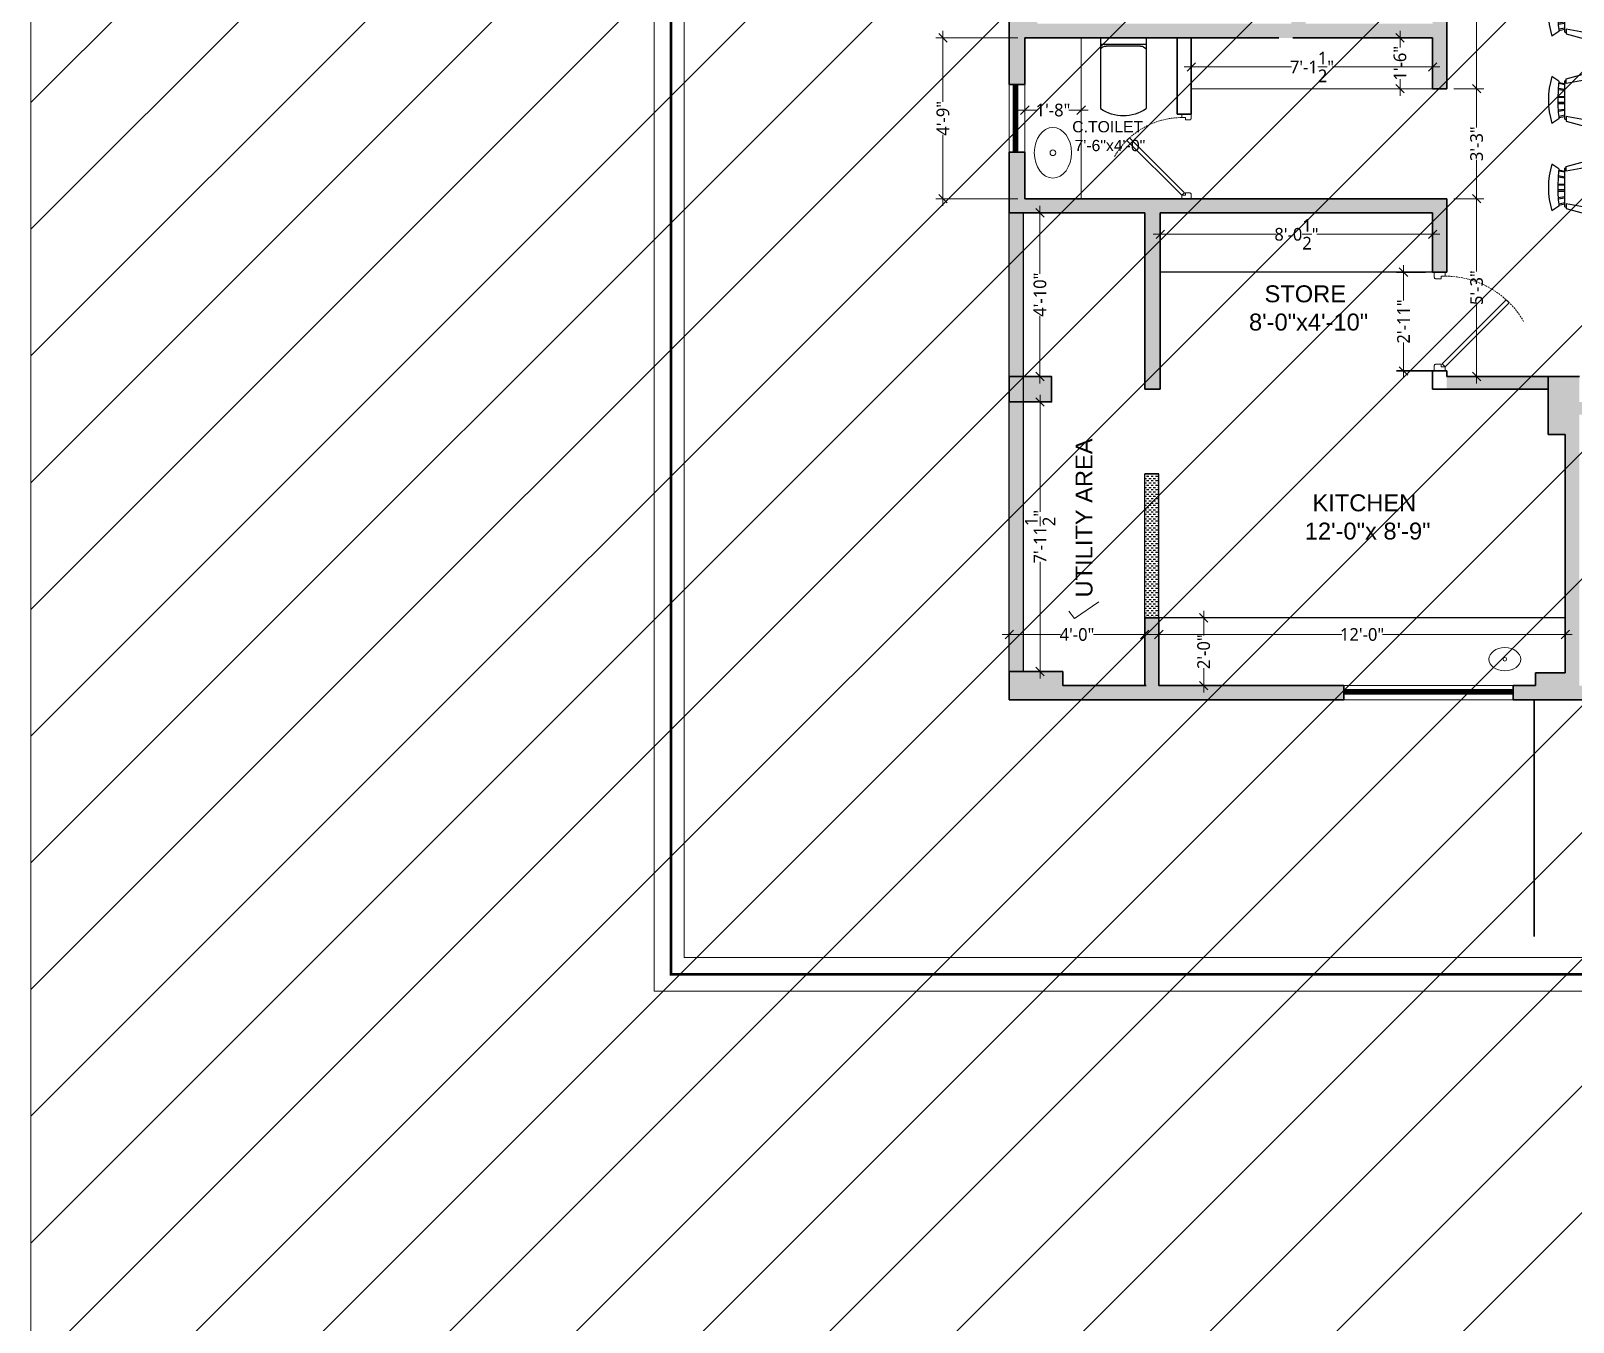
# Model space of a CAD drawing. Header units: inches. Extents: x -179 to 4134, y -2155 to 815.
# Drawn here: x -179 to 367, y -73 to 385 of the extents above; entities that cross this region are included whole.
import ezdxf

# ---------------------------------------------------------------- set-up
doc = ezdxf.new("R2010")
doc.units = ezdxf.units.IN
doc.header["$LTSCALE"] = 5
doc.linetypes.add('HIDDEN', pattern=[0.375, 0.25, -0.125])
for name, color, linetype, lineweight in [('DIM', 5, 'Continuous', 9), ('doors', 24, 'Continuous', 9), ('STEP', 25, 'Continuous', 15), ('text', 7, 'Continuous', 5), ('title', 7, 'Continuous', 5), ('wall', 7, 'Continuous', 30), ('wall hatch', 252, 'Continuous', 5), ('window', 162, 'Continuous', 9)]:
    doc.layers.add(name, color=color, linetype=linetype, lineweight=lineweight)
doc.layers.add('FURNITURE', color=8, linetype='Continuous')
doc.styles.add('irfan', font='trebuc.ttf')
doc.styles.add('KARUN', font='arial.ttf')
doc.dimstyles.new('IRFAN', dxfattribs={"dimtxt": 4.5, "dimasz": 3, "dimexe": 2.5, "dimexo": 2.5, "dimgap": 0.09, "dimtad": 0, "dimdec": 1, "dimzin": 3, "dimdsep": 46, "dimlunit": 4, "dimtxsty": 'irfan', "dimblk": 'OBLIQUE', "dimcen": 2, "dimdle": 2.5, "dimclrd": 251, "dimclre": 251, "dimclrt": 7, "dimadec": 0, "dimazin": 0, "dimtm": 1e-09, "dimtfac": 1, "dimtdec": 1, "dimtofl": 0, "dimtmove": 0, "dimatfit": 3, "dimfxl": 2, "dimtolj": 1, "dimtzin": 0, "dimlwd": 0, "dimlwe": -1, "dimarcsym": 0})

# ---------------------------------------------------------------- blocks, each defined once
blk = doc.blocks.new('d2')
at = {"layer": 'doors'}
blk.add_lwpolyline([(-25.9, 26.27), (-2.56, 2.94), (-1.5, 4), (-24.84, 27.34), (-25.9, 26.27)], dxfattribs=at)
blk.add_lwpolyline([(-36, 0), (-34, 0), (-36, 0), (-36, 4), (-34.5, 4), (-34.5, 2.5), (-33.5, 2.5), (-33.5, 0.5), (-33.62, 0.5), (-33.62, 0.38, -0.414214), (-33.88, 0.12), (-34, 0.12), (-34, 0)], format="xyb", dxfattribs=at)
blk.add_lwpolyline([(0, 4), (-1.5, 4), (-1.5, 2.5), (-2.5, 2.5), (-2.5, 0.5), (-2.38, 0.5), (-2.38, 0.38, 0.414214), (-2.12, 0.12), (-2, 0.12), (-2, 0), (0, 0), (-2, 0), (0, 0), (0, 4)], format="xyb", close=True, dxfattribs=at)
at = {"layer": 'doors', "color": 144, "linetype": 'HIDDEN', "ltscale": 0.5}
blk.add_arc((-1.5, 4), 33.03, 120, 182.6026, dxfattribs=at)
blk = doc.blocks.new('door')
at = {"layer": 'doors', "linetype": 'Continuous'}
blk.add_line((0, 0), (0, 0), dxfattribs=at)
at = {"layer": 'doors', "xscale": -1.166666666666717, "yscale": 1.166666666666717, "zscale": 1.166666666666717, "rotation": 270}
blk.add_blockref('d2', (0, 0), dxfattribs=at)
blk = doc.blocks.new('_Oblique')
at = {"color": 0, "linetype": 'ByBlock', "lineweight": -2}
blk.add_line((-0.5, -0.5), (0.5, 0.5), dxfattribs=at)
blk = doc.blocks.new('*D7')
at = {"layer": 'Defpoints', "color": 0, "ltscale": 0.25, "transparency": 16777216}
for p in [(167.25, 173.12), (167.25, 170.89), (215.25, 173.12)]:
    blk.add_point(p, dxfattribs=at)
at = {"layer": 'DIM', "color": 251, "lineweight": 0, "ltscale": 0.25, "transparency": 16777216}
for p, q in [((164.75, 170.89), (185.42, 170.89)), ((217.75, 170.89), (197.08, 170.89))]:
    blk.add_line(p, q, dxfattribs=at)
at = {"layer": 'DIM', "color": 1, "ltscale": 0.25, "transparency": 16777216}
for p, q in [((167.25, 170.62), (167.25, 168.39)), ((215.25, 170.62), (215.25, 168.39))]:
    blk.add_line(p, q, dxfattribs=at)
at = {"layer": 'DIM', "color": 251, "lineweight": 0, "ltscale": 0.25, "transparency": 16777216, "xscale": 3, "yscale": 3, "zscale": 3, "rotation": 180}
blk.add_blockref('_Oblique', (167.25, 170.89), dxfattribs=at)
at = {"layer": 'DIM', "color": 251, "lineweight": 0, "ltscale": 0.25, "transparency": 16777216, "xscale": 3, "yscale": 3, "zscale": 3}
blk.add_blockref('_Oblique', (215.25, 170.89), dxfattribs=at)
at = {"layer": 'DIM', "color": 1, "ltscale": 0.25, "transparency": 16777216, "insert": (191.25, 170.89), "char_height": 4.5, "attachment_point": 5, "style": 'irfan'}
blk.add_mtext('\\A1;4\'-0"', dxfattribs=at)
blk = doc.blocks.new('x-SHR_02_Second Floor_layout$0$A$C512C20E9')
for p, q in [((-178, 0), (-178, -556)), ((-178, -51, 0), (179, -51, 0)), ((-133, -64, 0), (137, -64, 0)), ((179, -556), (179, 0))]:
    blk.add_line(p, q)
for centre, radius, start, end in [((-133, -115), 51.1, 90, 150.2044), ((137, -115), 51.1, 34.5291, 90), ((1, -301), 312, 235.0794, 304.9068)]:
    blk.add_arc(centre, radius, start, end)
blk = doc.blocks.new('*D16')
at = {"layer": 'Defpoints', "color": 0, "ltscale": 0.25, "transparency": 16777216}
for p in [(178.17, 253.3), (178.17, 253.3), (178.17, 157.8)]:
    blk.add_point(p, dxfattribs=at)
at = {"layer": 'DIM', "color": 251, "lineweight": 0, "ltscale": 0.25, "transparency": 16777216}
for p, q in [((178.17, 255.8), (178.17, 214.38)), ((178.17, 155.3), (178.17, 196.71))]:
    blk.add_line(p, q, dxfattribs=at)
at = {"layer": 'DIM', "color": 251, "lineweight": 0, "ltscale": 0.25, "transparency": 16777216, "xscale": 3, "yscale": 3, "zscale": 3}
for p, rotation in [((178.17, 253.3), 90), ((178.17, 157.8), 270)]:
    blk.add_blockref('_Oblique', p, dxfattribs=dict(at, rotation=rotation))
at = {"layer": 'DIM', "color": 1, "ltscale": 0.25, "transparency": 16777216, "insert": (178.17, 205.55), "char_height": 4.5, "attachment_point": 5, "rotation": 90, "style": 'irfan'}
blk.add_mtext('\\A1;7\'-11{\\H1x;\\S1/2;}"', dxfattribs=at)
blk = doc.blocks.new('*D17')
at = {"layer": 'Defpoints', "color": 0, "ltscale": 0.25, "transparency": 16777216}
for p in [(174.75, 320.3), (178.14, 320.3), (174.75, 262.3)]:
    blk.add_point(p, dxfattribs=at)
at = {"layer": 'DIM', "color": 251, "lineweight": 0, "ltscale": 0.25, "transparency": 16777216}
for p, q in [((178.14, 322.8), (178.14, 298.75)), ((178.14, 259.8), (178.14, 283.84))]:
    blk.add_line(p, q, dxfattribs=at)
at = {"layer": 'DIM', "color": 1, "ltscale": 0.25, "transparency": 16777216}
for p, q in [((177.25, 320.3), (180.64, 320.3)), ((177.25, 262.3), (180.64, 262.3))]:
    blk.add_line(p, q, dxfattribs=at)
at = {"layer": 'DIM', "color": 251, "lineweight": 0, "ltscale": 0.25, "transparency": 16777216, "xscale": 3, "yscale": 3, "zscale": 3}
for p, rotation in [((178.14, 320.3), 90), ((178.14, 262.3), 270)]:
    blk.add_blockref('_Oblique', p, dxfattribs=dict(at, rotation=rotation))
at = {"layer": 'DIM', "color": 1, "ltscale": 0.25, "transparency": 16777216, "insert": (178.14, 291.3), "char_height": 4.5, "attachment_point": 5, "rotation": 90, "style": 'irfan'}
blk.add_mtext('\\A1;4\'-10"', dxfattribs=at)
blk = doc.blocks.new('*D27')
at = {"layer": 'Defpoints', "color": 0, "transparency": 16777216}
for p in [(322.25, 430.3), (322.25, 364.3), (332.85, 364.3)]:
    blk.add_point(p, dxfattribs=at)
at = {"layer": 'DIM', "color": 251, "lineweight": 0, "ltscale": 0.25, "transparency": 16777216}
for p, q in [((332.85, 432.8), (332.85, 402.97)), ((332.85, 361.8), (332.85, 391.63))]:
    blk.add_line(p, q, dxfattribs=at)
at = {"layer": 'DIM', "color": 1, "ltscale": 0.25, "transparency": 16777216}
for p, q in [((324.75, 430.3), (335.35, 430.3)), ((324.75, 364.3), (335.35, 364.3))]:
    blk.add_line(p, q, dxfattribs=at)
at = {"layer": 'DIM', "color": 251, "linetype": 'ByBlock', "lineweight": 0, "transparency": 16777216, "xscale": 3, "yscale": 3, "zscale": 3}
for p, rotation in [((332.85, 430.3), 89.99999999999606), ((332.85, 364.3), 269.999999999996)]:
    blk.add_blockref('_Oblique', p, dxfattribs=dict(at, rotation=rotation))
at = {"layer": 'DIM', "color": 1, "ltscale": 0.25, "transparency": 16777216, "insert": (332.85, 397.3), "char_height": 4.5, "attachment_point": 5, "rotation": 90, "style": 'irfan'}
blk.add_mtext('\\A1;5\'-6"', dxfattribs=at)
blk = doc.blocks.new('*D28')
at = {"layer": 'Defpoints', "color": 0, "ltscale": 0.25, "transparency": 16777216}
for p in [(322.25, 364.3), (322.25, 325.3), (332.85, 325.3)]:
    blk.add_point(p, dxfattribs=at)
at = {"layer": 'DIM', "color": 251, "lineweight": 0, "ltscale": 0.25, "transparency": 16777216}
for p, q in [((332.85, 366.8), (332.85, 350.5)), ((332.85, 322.8), (332.85, 339.09))]:
    blk.add_line(p, q, dxfattribs=at)
at = {"layer": 'DIM', "color": 1, "ltscale": 0.25, "transparency": 16777216}
for p, q in [((324.75, 364.3), (335.35, 364.3)), ((324.75, 325.3), (335.35, 325.3))]:
    blk.add_line(p, q, dxfattribs=at)
at = {"layer": 'DIM', "color": 251, "lineweight": 0, "ltscale": 0.25, "transparency": 16777216, "xscale": 3, "yscale": 3, "zscale": 3}
for p, rotation in [((332.85, 364.3), 90), ((332.85, 325.3), 270)]:
    blk.add_blockref('_Oblique', p, dxfattribs=dict(at, rotation=rotation))
at = {"layer": 'DIM', "color": 1, "ltscale": 0.25, "transparency": 16777216, "insert": (332.85, 344.8), "char_height": 4.5, "attachment_point": 5, "rotation": 90, "style": 'irfan'}
blk.add_mtext('\\A1;3\'-3"', dxfattribs=at)
blk = doc.blocks.new('*D29')
at = {"layer": 'Defpoints', "color": 0, "ltscale": 0.25, "transparency": 16777216}
for p in [(322.25, 325.3), (322.25, 262.3), (332.85, 262.3)]:
    blk.add_point(p, dxfattribs=at)
at = {"layer": 'DIM', "color": 1, "ltscale": 0.25, "transparency": 16777216}
for p, q in [((324.75, 325.3), (335.35, 325.3)), ((324.75, 262.3), (335.35, 262.3))]:
    blk.add_line(p, q, dxfattribs=at)
at = {"layer": 'DIM', "color": 251, "lineweight": 0, "ltscale": 0.25, "transparency": 16777216}
for p, q in [((332.85, 327.8), (332.85, 299.47)), ((332.85, 259.8), (332.85, 288.13))]:
    blk.add_line(p, q, dxfattribs=at)
at = {"layer": 'DIM', "color": 251, "lineweight": 0, "ltscale": 0.25, "transparency": 16777216, "xscale": 3, "yscale": 3, "zscale": 3}
for p, rotation in [((332.85, 325.3), 90), ((332.85, 262.3), 270)]:
    blk.add_blockref('_Oblique', p, dxfattribs=dict(at, rotation=rotation))
at = {"layer": 'DIM', "color": 1, "ltscale": 0.25, "transparency": 16777216, "insert": (332.85, 293.8), "char_height": 4.5, "attachment_point": 5, "rotation": 90, "style": 'irfan'}
blk.add_mtext('\\A1;5\'-3"', dxfattribs=at)
blk = doc.blocks.new('*D30')
at = {"layer": 'Defpoints', "color": 0, "ltscale": 0.25, "transparency": 16777216}
for p in [(220.75, 311.92), (317.25, 312.71), (317.25, 311.92)]:
    blk.add_point(p, dxfattribs=at)
at = {"layer": 'DIM', "color": 251, "lineweight": 0, "ltscale": 0.25, "transparency": 16777216}
for p, q in [((218.25, 312.71), (261.8, 312.71)), ((319.75, 312.71), (276.2, 312.71))]:
    blk.add_line(p, q, dxfattribs=at)
at = {"layer": 'DIM', "color": 1, "ltscale": 0.25, "transparency": 16777216}
for p, q in [((220.75, 314.42), (220.75, 315.21)), ((317.25, 314.42), (317.25, 315.21))]:
    blk.add_line(p, q, dxfattribs=at)
at = {"layer": 'DIM', "color": 251, "lineweight": 0, "ltscale": 0.25, "transparency": 16777216, "xscale": 3, "yscale": 3, "zscale": 3, "rotation": 180}
blk.add_blockref('_Oblique', (220.75, 312.71), dxfattribs=at)
at = {"layer": 'DIM', "color": 251, "lineweight": 0, "ltscale": 0.25, "transparency": 16777216, "xscale": 3, "yscale": 3, "zscale": 3}
blk.add_blockref('_Oblique', (317.25, 312.71), dxfattribs=at)
at = {"layer": 'DIM', "color": 1, "ltscale": 0.25, "transparency": 16777216, "insert": (269, 312.71), "char_height": 4.5, "attachment_point": 5, "style": 'irfan'}
blk.add_mtext('\\A1;8\'-0{\\H1x;\\S1/2;}"', dxfattribs=at)
blk = doc.blocks.new('Chair - Rocking')
at = {"linetype": 'Continuous'}
for p, q in [((-8, -4.5), (-10, -1.5)), ((-7.5, -4.5), (-7, -7)), ((-6.5, -7), (-7.02225, -4.43)), ((-4.5, -7), (-4.96674, -4.19951)), ((-4, -7), (-4.40532, -4.16272)), ((-1.5, -4.05012), (-1.5, -7)), ((-1, -7), (-1, -4.05012)), ((1, -7), (1, -4.04655)), ((1.5, -4.05012), (1.5, -7)), ((4, -7), (4.40187, -4.18694)), ((4.5, -7), (4.96761, -4.19437)), ((6.5, -7), (7, -4.4057)), ((7.5, -4.5), (7, -7)), ((8, -4.5), (10, -1.5)), ((-9, -7.5), (-12, -18.49999)), ((-7, -7.5), (-9, -7.5)), ((-9, -18.49999), (-7, -7.5)), ((-8.23428, -6.99939), (-8.3093, -7.47958)), ((-8.23041, -7), (8.23915, -7)), ((7, -7.5), (9, -7.5)), ((9, -18.49999), (7, -7.5)), ((8.31071, -7.48854), (8.23449, -7.00073)), ((9, -7.5), (12, -18.49999)), ((-10.36644, -20.64523), (-10.5, -21.49999)), ((-9, -22.49999), (-9.5, -26.49999)), ((0, -22.49999), (-9.5, -22.49999)), ((-8, -26.49999), (-7.5, -22.49999)), ((0, -22.49999), (9.5, -22.49999)), ((8, -26.49999), (7.5, -22.49999)), ((9, -22.49999), (9.5, -26.49999)), ((10.5, -21.49999), (10.3575, -20.58798)), ((-9.5, -26.49999), (-8, -26.49999)), ((9.5, -26.49999), (8, -26.49999))]:
    blk.add_line(p, q, dxfattribs=at)
for centre, radius, start, end in [((0, -34.08333), 34.08333, 72.93847, 107.0615), ((0, -68.25004), 64.25, 93.92211, 97.15267), ((0, -68.25004), 64.25, 82.84733, 93.92211), ((-10.5, -18.99999), 1.58114, 161.5651, 18.43495), ((10.5, -18.99999), 1.58114, 161.5651, 18.43495), ((-9.5, -21.49999), 1, 180, 270), ((9.5, -21.49999), 1, 270, 0)]:
    blk.add_arc(centre, radius, start, end, dxfattribs=at)
blk = doc.blocks.new('*D73')
at = {"layer": 'Defpoints', "color": 0, "transparency": 16777216}
for p in [(172.75, 382.3), (143.76, 325.3), (172.75, 325.3)]:
    blk.add_point(p, dxfattribs=at)
at = {"layer": 'DIM', "color": 251, "lineweight": 0, "ltscale": 0.25, "transparency": 16777216}
for p, q in [((143.76, 384.8), (143.76, 359.62)), ((143.76, 322.8), (143.76, 347.97))]:
    blk.add_line(p, q, dxfattribs=at)
at = {"layer": 'DIM', "color": 251, "ltscale": 0.25, "transparency": 16777216}
for p, q in [((170.25, 382.3), (141.26, 382.3)), ((170.25, 325.3), (141.26, 325.3))]:
    blk.add_line(p, q, dxfattribs=at)
at = {"layer": 'DIM', "color": 251, "linetype": 'ByBlock', "lineweight": 0, "transparency": 16777216, "xscale": 3, "yscale": 3, "zscale": 3}
for p, rotation in [((143.76, 382.3), 90), ((143.76, 325.3), 270)]:
    blk.add_blockref('_Oblique', p, dxfattribs=dict(at, rotation=rotation))
at = {"layer": 'DIM', "color": 7, "ltscale": 0.25, "transparency": 16777216, "insert": (143.76, 353.8), "char_height": 4.5, "attachment_point": 5, "rotation": 90, "style": 'irfan'}
blk.add_mtext('\\A1;4\'-9"', dxfattribs=at)
blk = doc.blocks.new('*D74')
at = {"layer": 'Defpoints', "color": 0, "transparency": 16777216}
for p in [(192.75, 356.71), (172.75, 325.3), (192.75, 325.3)]:
    blk.add_point(p, dxfattribs=at)
at = {"layer": 'DIM', "color": 251, "lineweight": 0, "ltscale": 0.25, "transparency": 16777216}
for p, q in [((170.25, 356.71), (177.19, 356.71)), ((195.25, 356.71), (188.31, 356.71))]:
    blk.add_line(p, q, dxfattribs=at)
at = {"layer": 'DIM', "color": 251, "ltscale": 0.25, "transparency": 16777216}
for p, q in [((172.75, 327.8), (172.75, 359.21)), ((192.75, 327.8), (192.75, 359.21))]:
    blk.add_line(p, q, dxfattribs=at)
at = {"layer": 'DIM', "color": 251, "linetype": 'ByBlock', "lineweight": 0, "transparency": 16777216, "xscale": 3, "yscale": 3, "zscale": 3, "rotation": 180}
blk.add_blockref('_Oblique', (172.75, 356.71), dxfattribs=at)
at = {"layer": 'DIM', "color": 251, "linetype": 'ByBlock', "lineweight": 0, "transparency": 16777216, "xscale": 3, "yscale": 3, "zscale": 3}
blk.add_blockref('_Oblique', (192.75, 356.71), dxfattribs=at)
at = {"layer": 'DIM', "color": 7, "ltscale": 0.25, "transparency": 16777216, "insert": (182.75, 356.71), "char_height": 4.5, "attachment_point": 5, "style": 'irfan'}
blk.add_mtext('\\A1;1\'-8"', dxfattribs=at)
blk = doc.blocks.new('*D75')
at = {"layer": 'Defpoints', "color": 0, "transparency": 16777216}
for p in [(317.25, 382.3), (305.7, 364.3), (317.25, 364.3)]:
    blk.add_point(p, dxfattribs=at)
at = {"layer": 'DIM', "color": 251, "lineweight": 0, "ltscale": 0.25, "transparency": 16777216}
for p, q in [((305.7, 384.8), (305.7, 378.86)), ((305.7, 361.8), (305.7, 367.73))]:
    blk.add_line(p, q, dxfattribs=at)
at = {"layer": 'DIM', "color": 251, "ltscale": 0.25, "transparency": 16777216}
for p, q in [((314.75, 382.3), (303.2, 382.3)), ((314.75, 364.3), (303.2, 364.3))]:
    blk.add_line(p, q, dxfattribs=at)
at = {"layer": 'DIM', "color": 251, "linetype": 'ByBlock', "lineweight": 0, "transparency": 16777216, "xscale": 3, "yscale": 3, "zscale": 3}
for p, rotation in [((305.7, 382.3), 90), ((305.7, 364.3), 270)]:
    blk.add_blockref('_Oblique', p, dxfattribs=dict(at, rotation=rotation))
at = {"layer": 'DIM', "color": 7, "ltscale": 0.25, "transparency": 16777216, "insert": (305.7, 373.3), "char_height": 4.5, "attachment_point": 5, "rotation": 90, "style": 'irfan'}
blk.add_mtext('\\A1;1\'-6"', dxfattribs=at)
blk = doc.blocks.new('*D76')
at = {"layer": 'Defpoints', "color": 0, "transparency": 16777216}
for p in [(317.25, 371.99), (231.75, 364.3), (317.25, 364.3)]:
    blk.add_point(p, dxfattribs=at)
at = {"layer": 'DIM', "color": 251, "lineweight": 0, "ltscale": 0.25, "transparency": 16777216}
for p, q in [((229.25, 371.99), (267.22, 371.99)), ((319.75, 371.99), (281.78, 371.99))]:
    blk.add_line(p, q, dxfattribs=at)
at = {"layer": 'DIM', "color": 251, "ltscale": 0.25, "transparency": 16777216}
for p, q in [((231.75, 366.8), (231.75, 374.49)), ((317.25, 366.8), (317.25, 374.49))]:
    blk.add_line(p, q, dxfattribs=at)
at = {"layer": 'DIM', "color": 251, "linetype": 'ByBlock', "lineweight": 0, "transparency": 16777216, "xscale": 3, "yscale": 3, "zscale": 3, "rotation": 180}
blk.add_blockref('_Oblique', (231.75, 371.99), dxfattribs=at)
at = {"layer": 'DIM', "color": 251, "linetype": 'ByBlock', "lineweight": 0, "transparency": 16777216, "xscale": 3, "yscale": 3, "zscale": 3}
blk.add_blockref('_Oblique', (317.25, 371.99), dxfattribs=at)
at = {"layer": 'DIM', "color": 7, "ltscale": 0.25, "transparency": 16777216, "insert": (274.5, 371.99), "char_height": 4.5, "attachment_point": 5, "style": 'irfan'}
blk.add_mtext('\\A1;7\'-1{\\H1.000000x;\\S1/2;}"', dxfattribs=at)
blk = doc.blocks.new('*D77')
at = {"layer": 'Defpoints', "color": 0, "transparency": 16777216}
for p in [(220.25, 176.8), (220.25, 152.8), (236.14, 152.8)]:
    blk.add_point(p, dxfattribs=at)
at = {"layer": 'DIM', "color": 251, "ltscale": 0.25, "transparency": 16777216}
for p, q in [((222.75, 176.8), (238.64, 176.8)), ((222.75, 152.8), (238.64, 152.8))]:
    blk.add_line(p, q, dxfattribs=at)
at = {"layer": 'DIM', "color": 251, "lineweight": 0, "ltscale": 0.25, "transparency": 16777216}
for p, q in [((236.14, 179.3), (236.14, 170.57)), ((236.14, 150.3), (236.14, 159.02))]:
    blk.add_line(p, q, dxfattribs=at)
at = {"layer": 'DIM', "color": 251, "linetype": 'ByBlock', "lineweight": 0, "transparency": 16777216, "xscale": 3, "yscale": 3, "zscale": 3}
for p, rotation in [((236.14, 176.8), 90), ((236.14, 152.8), 270)]:
    blk.add_blockref('_Oblique', p, dxfattribs=dict(at, rotation=rotation))
at = {"layer": 'DIM', "color": 7, "ltscale": 0.25, "transparency": 16777216, "insert": (236.14, 164.8), "char_height": 4.5, "attachment_point": 5, "rotation": 90, "style": 'irfan'}
blk.add_mtext('\\A1;2\'-0"', dxfattribs=at)
blk = doc.blocks.new('*D78')
at = {"layer": 'Defpoints', "color": 0, "transparency": 16777216}
for p in [(220.25, 176.8), (364.25, 176.8), (364.25, 170.89)]:
    blk.add_point(p, dxfattribs=at)
at = {"layer": 'DIM', "color": 251, "lineweight": 0, "ltscale": 0.25, "transparency": 16777216}
for p, q in [((217.75, 170.89), (285.06, 170.89)), ((366.75, 170.89), (299.44, 170.89))]:
    blk.add_line(p, q, dxfattribs=at)
at = {"layer": 'DIM', "color": 251, "ltscale": 0.25, "transparency": 16777216}
for p, q in [((220.25, 174.3), (220.25, 168.39)), ((364.25, 174.3), (364.25, 168.39))]:
    blk.add_line(p, q, dxfattribs=at)
at = {"layer": 'DIM', "color": 251, "linetype": 'ByBlock', "lineweight": 0, "transparency": 16777216, "xscale": 3, "yscale": 3, "zscale": 3, "rotation": 180}
blk.add_blockref('_Oblique', (220.25, 170.89), dxfattribs=at)
at = {"layer": 'DIM', "color": 251, "linetype": 'ByBlock', "lineweight": 0, "transparency": 16777216, "xscale": 3, "yscale": 3, "zscale": 3}
blk.add_blockref('_Oblique', (364.25, 170.89), dxfattribs=at)
at = {"layer": 'DIM', "color": 7, "ltscale": 0.25, "transparency": 16777216, "insert": (292.25, 170.89), "char_height": 4.5, "attachment_point": 5, "style": 'irfan'}
blk.add_mtext('\\A1;12\'-0"', dxfattribs=at)
blk = doc.blocks.new('*D182')
at = {"layer": 'Defpoints', "color": 0, "ltscale": 0.25, "transparency": 16777216}
for p in [(317.25, 299.3), (306.93, 264.3), (322.25, 264.3)]:
    blk.add_point(p, dxfattribs=at)
at = {"layer": 'wall', "color": 251, "lineweight": 0, "ltscale": 0.25, "transparency": 16777216}
for p, q in [((306.93, 301.8), (306.93, 289.2)), ((306.93, 261.8), (306.93, 274.39))]:
    blk.add_line(p, q, dxfattribs=at)
at = {"layer": 'wall', "color": 251, "ltscale": 0.25, "transparency": 16777216}
for p, q in [((314.75, 299.3), (304.43, 299.3)), ((319.75, 264.3), (304.43, 264.3))]:
    blk.add_line(p, q, dxfattribs=at)
at = {"layer": 'wall', "color": 251, "lineweight": 0, "ltscale": 0.25, "transparency": 16777216, "xscale": 3, "yscale": 3, "zscale": 3}
for p, rotation in [((306.93, 299.3), 90), ((306.93, 264.3), 270)]:
    blk.add_blockref('_Oblique', p, dxfattribs=dict(at, rotation=rotation))
at = {"layer": 'wall', "color": 7, "ltscale": 0.25, "transparency": 16777216, "insert": (306.93, 281.8), "char_height": 4.5, "attachment_point": 5, "rotation": 90, "style": 'irfan'}
blk.add_mtext('\\A1;2\'-11"', dxfattribs=at)

msp = doc.modelspace()

# ---------------------------------------------------------------- hatches: boundary and pattern name
at = {"lineweight": 15, "ltscale": 0.25, "transparency": 33554687}
h = msp.add_hatch(dxfattribs=at)
h.set_pattern_fill('ANSI31', color=256, scale=10)
h.paths.add_polyline_path([(-179.41, 814.5), (2097.9, 814.5), (2097.9, -2154.98), (-179.41, -2154.98)])
at = {"layer": 'wall hatch', "ltscale": 0.25}
h = msp.add_hatch(color=256, dxfattribs=at)
h.dxf.hatch_style = 1
h.paths.add_polyline_path([(272.25, 466.3), (235.25, 466.3), (235.25, 461.3), (267.25, 461.3), (267.25, 387.3), (177.25, 387.3), (177.25, 400.8), (172.25, 400.8), (172.25, 406.8), (167.25, 406.8), (167.25, 365.8), (172.75, 365.8), (172.75, 382.3), (262.75, 382.3), (267.75, 382.3), (317.25, 382.3), (317.25, 364.3), (322.25, 364.3), (322.25, 461.3), (325.75, 461.3), (325.75, 466.3), (317.25, 466.3), (317.25, 387.3), (272.25, 387.3)])
h = msp.add_hatch(color=256, dxfattribs=at)
h.dxf.hatch_style = 1
h.paths.add_polyline_path([(322.25, 325.3), (172.75, 325.3), (172.75, 341.8), (167.25, 341.8), (167.25, 320.3), (215.25, 320.3), (215.25, 280.67), (215.25, 257.8), (220.75, 257.8), (220.75, 299.3), (220.75, 320.3), (317.25, 320.3), (317.25, 299.3), (322.25, 299.3)])
h = msp.add_hatch(color=9, dxfattribs=at)
h.dxf.hatch_style = 1
h.paths.add_polyline_path([(172.25, 320.3), (167.25, 320.3), (167.25, 157.8), (172.25, 157.8)])
h = msp.add_hatch(color=256, dxfattribs=at)
h.dxf.hatch_style = 1
h.paths.add_polyline_path([(220.75, 262.3), (220.75, 279.55), (215.25, 279.55), (215.25, 257.8), (220.75, 257.8)])
h = msp.add_hatch(color=256, dxfattribs=at)
h.dxf.hatch_style = 1
h.paths.add_polyline_path([(182.25, 262.3), (167.25, 262.3), (167.25, 253.3), (182.25, 253.3)])
h = msp.add_hatch(color=256, dxfattribs=at)
h.dxf.hatch_style = 1
h.paths.add_polyline_path([(322.25, 262.3), (322.25, 257.8), (358.25, 257.8), (358.25, 262.3)])
h = msp.add_hatch(color=256, dxfattribs=at)
h.dxf.hatch_style = 1
h.paths.add_polyline_path([(387.25, 152.8), (369.25, 152.8), (369.25, 248.8), (378.25, 248.8), (378.25, 253.3), (369.25, 253.3), (369.25, 262.3), (358.25, 262.3), (358.25, 241.8), (364.25, 241.8), (364.25, 157.3), (353.75, 157.3), (353.75, 152.8), (345.75, 152.8), (345.75, 147.8), (387.25, 147.8)])
at = {"layer": 'wall hatch', "lineweight": -2, "ltscale": 0.25, "true_color": 0xe2e3e4}
h = msp.add_hatch(dxfattribs=at)
h.set_pattern_fill('DASH', color=254, scale=0.25)
h.paths.add_polyline_path([(220.25, 176.8), (220.25, 227.8), (215.25, 227.8), (215.25, 176.8)])
at = {"layer": 'wall hatch', "ltscale": 0.25}
h = msp.add_hatch(color=256, dxfattribs=at)
h.dxf.hatch_style = 1
h.paths.add_polyline_path([(285.75, 152.8), (220.25, 152.8), (220.25, 176.8), (215.25, 176.8), (215.25, 152.8), (186.25, 152.8), (186.25, 157.8), (167.25, 157.8), (167.25, 152.8), (167.25, 147.8), (285.75, 147.8)])

# ---------------------------------------------------------------- linework, layer by layer
at = {"lineweight": 15, "ltscale": 0.25}
msp.add_lwpolyline([(-179.41, 814.5), (2097.9, 814.5), (2097.9, -2154.98), (-179.41, -2154.98)], close=True, dxfattribs=at)
at = {"layer": 'FURNITURE', "lineweight": 5}
for centre, radius in [((182.71, 341.6), 1), ((342.84, 162.14), 0.625)]:
    msp.add_circle(centre, radius, dxfattribs=at)
for centre, major_axis in [((182.71, 341.6), (0, 9)), ((342.84, 162.14), (-5.62, 0))]:
    msp.add_ellipse(centre, major_axis=major_axis, ratio=0.731859, dxfattribs=at)
at = {"layer": 'STEP', "color": 25, "ltscale": 0.25}
for p, q in [((172.75, 382.3), (192.75, 382.3)), ((172.75, 382.3), (223.75, 382.3)), ((172.75, 382.3), (223.75, 382.3)), ((192.75, 382.3), (192.75, 325.3)), ((192.75, 382.3), (226.75, 382.3)), ((226.75, 382.3), (226.75, 372.64)), ((231.75, 364.3), (317.25, 364.3))]:
    msp.add_line(p, q, dxfattribs=at)
at = {"layer": 'title'}
for points in [[(915.51, 44.55), (915.51, 662.54), (41.49, 662.54), (41.49, 44.55)], [(904.99, 652.02), (52.01, 652.02), (52.01, 56.44), (904.99, 56.44)]]:
    msp.add_lwpolyline(points, close=True, dxfattribs=at)
at = {"layer": 'title', "color": 7, "linetype": 'Continuous', "const_width": 0.902}
msp.add_lwpolyline([(909.57, 656.61), (47.42, 656.61), (47.42, 50.48), (909.57, 50.48)], close=True, dxfattribs=at)
at = {"layer": 'wall', "ltscale": 0.25}
for p, q in [((322.25, 364.3), (322.25, 461.3)), ((167.25, 365.8), (167.25, 406.8)), ((262.75, 382.3), (172.75, 382.3)), ((172.75, 365.8), (172.75, 382.3)), ((226.75, 355.3), (226.75, 382.3)), ((231.75, 355.3), (231.75, 382.3)), ((317.25, 382.3), (267.75, 382.3)), ((317.25, 364.3), (317.25, 382.3)), ((172.75, 365.8), (167.25, 365.8)), ((322.25, 364.3), (317.25, 364.3)), ((231.75, 355.3), (226.75, 355.3)), ((167.25, 320.3), (167.25, 341.8)), ((172.75, 341.8), (167.25, 341.8)), ((172.75, 325.3), (172.75, 341.8)), ((322.25, 325.3), (172.75, 325.3)), ((322.25, 299.3), (322.25, 325.3)), ((215.25, 320.3), (167.25, 320.3)), ((215.25, 320.3), (215.25, 280.67)), ((215.25, 303.55), (215.25, 320.3)), ((215.25, 303.55), (215.25, 320.3)), ((317.25, 320.3), (220.75, 320.3)), ((220.75, 299.3), (220.75, 320.3)), ((317.25, 299.3), (317.25, 320.3)), ((220.75, 257.8), (220.75, 299.3)), ((317.25, 299.3), (322.25, 299.3)), ((215.25, 257.8), (215.25, 280.67)), ((215.25, 257.8), (215.25, 279.55)), ((317.25, 262.3), (317.25, 264.3)), ((317.25, 264.3), (322.25, 264.3)), ((322.25, 264.3), (322.25, 262.3)), ((215.25, 257.8), (220.75, 257.8)), ((317.25, 262.3), (317.25, 257.8)), ((322.25, 257.8), (317.25, 257.8)), ((322.25, 262.3), (322.25, 262.3)), ((358.25, 262.3), (322.25, 262.3)), ((322.25, 257.8), (358.25, 257.8)), ((358.25, 241.8), (358.25, 262.3)), ((369.25, 262.3), (358.25, 262.3)), ((364.25, 262.3), (358.25, 262.3)), ((364.25, 241.8), (358.25, 241.8)), ((364.25, 157.3), (364.25, 241.8)), ((215.25, 152.8), (215.25, 176.8)), ((215.25, 152.8), (215.25, 176.8)), ((220.25, 176.8), (215.25, 176.8)), ((220.25, 152.8), (220.25, 176.8)), ((167.25, 147.8), (167.25, 157.8)), ((186.25, 157.8), (167.25, 157.8)), ((186.25, 152.8), (186.25, 157.8)), ((353.75, 152.8), (353.75, 157.3)), ((364.25, 157.3), (353.75, 157.3)), ((285.75, 147.8), (167.25, 147.8)), ((215.75, 152.8), (186.25, 152.8)), ((285.75, 152.8), (220.25, 152.8)), ((285.75, 147.8), (285.75, 152.8)), ((353.75, 152.8), (345.75, 152.8)), ((345.75, 147.8), (345.75, 152.8)), ((387.25, 147.8), (345.75, 147.8)), ((353.25, 147.8), (353.25, 63.93))]:
    msp.add_line(p, q, dxfattribs=at)
at = {"layer": 'wall', "color": 0, "lineweight": -2, "ltscale": 0.25}
for p, q in [((167.25, 157.8), (167.25, 320.3)), ((172.25, 157.8), (172.25, 320.3))]:
    msp.add_line(p, q, dxfattribs=at)
at = {"layer": 'wall', "color": 25, "lineweight": -2, "ltscale": 0.25}
for p, q in [((317.25, 299.3), (220.75, 299.3)), ((364.25, 176.8), (220.25, 176.8))]:
    msp.add_line(p, q, dxfattribs=at)
at = {"layer": 'wall', "lineweight": -2, "ltscale": 0.25}
for p, q in [((215.25, 176.8), (215.25, 227.8)), ((215.25, 212.8), (215.25, 227.8)), ((220.25, 227.8), (215.25, 227.8)), ((215.25, 227.8), (220.25, 227.8)), ((220.25, 212.8), (220.25, 227.8)), ((220.25, 176.8), (220.25, 227.8)), ((220.25, 176.8), (215.25, 176.8))]:
    msp.add_line(p, q, dxfattribs=at)
at = {"layer": 'wall', "ltscale": 0.25}
msp.add_lwpolyline([(167.25, 253.3), (182.25, 253.3), (182.25, 262.3), (167.25, 262.3)], close=True, dxfattribs=at)
at = {"layer": 'wall hatch', "color": 3, "ltscale": 0.25}
msp.add_lwpolyline([(188.36, 179.2), (190.37, 176.52), (198.95, 182.44)], dxfattribs=at)
at = {"layer": 'window', "color": 29, "ltscale": 0.25}
for p, q in [((167.25, 365.8), (167.25, 341.8)), ((172.75, 341.8), (172.75, 365.8)), ((220.75, 279.55), (220.75, 320.3)), ((345.75, 152.8), (285.75, 152.8)), ((345.75, 147.8), (285.75, 147.8))]:
    msp.add_line(p, q, dxfattribs=at)
at = {"layer": 'window', "color": 5, "ltscale": 0.25, "const_width": 2}
for points in [[(169.5, 341.8), (169.5, 365.8)], [(345.75, 150.55), (285.75, 150.55)]]:
    msp.add_lwpolyline(points, dxfattribs=at)

# ---------------------------------------------------------------- block references
at = {"layer": 'doors', "linetype": 'ByBlock', "lineweight": 0}
for p, xscale, yscale, zscale, rotation in [((231.75, 325.3), 0.7142857142856247, 0.7142857142856247, 0.7142857142856247, 180.040571079302), ((317.81, 264.3), -0.8333333333332996, 0.8333333333332996, 0.8333333333332996, 180)]:
    msp.add_blockref('door', p, dxfattribs=dict(at, xscale=xscale, yscale=yscale, zscale=zscale, rotation=rotation))
at = {"layer": 'FURNITURE', "xscale": 0.8300351359969377, "yscale": 0.8300351359969377, "zscale": 0.8300351359969377, "rotation": 90}
for p in [(358.29, 391.17), (358.29, 360.29), (358.29, 329.27)]:
    msp.add_blockref('Chair - Rocking', p, dxfattribs=at)
at = {"layer": 'FURNITURE', "lineweight": 5, "xscale": -0.04507042253521127, "yscale": 0.04507042253521127, "zscale": 0.04507042253521127}
msp.add_blockref('x-SHR_02_Second Floor_layout$0$A$C512C20E9', (207.71, 382.3), dxfattribs=at)

# ---------------------------------------------------------------- texts
at = {"layer": 'text', "lineweight": 25, "width": 73.8995, "attachment_point": 9, "style": 'KARUN'}
for s, insert, char_height in [('\\A1;\\pxqc,t10;C.TOILET\\P 7\'-6"x4\'-0"', (239.08, 342.11), 4), ('\\A1;\\pxqc,t10;STORE\\P 8\'-0"x4\'-10"', (309.09, 278.53), 6), ('\\A1;\\pxqc,t10;KITCHEN\\P 12\'-0"x 8\'-9"', (330.02, 204.47), 6)]:
    msp.add_mtext(s, dxfattribs=dict(at, insert=insert, char_height=char_height))
at = {"layer": 'text', "lineweight": 25, "insert": (196.82, 249.15), "char_height": 6, "width": 73.8995, "attachment_point": 9, "rotation": 90, "style": 'KARUN'}
msp.add_mtext('\\A1;\\pxqc,t10;UTILITY AREA', dxfattribs=at)

# ---------------------------------------------------------------- dimensions: what is measured, and where the dimension line sits
at = {"layer": 'DIM', "ltscale": 0.25}
for p1, p2, distance, override, picture, middle in [((322.25, 430.3), (322.25, 364.3), 10.6, {"dimpost": '\\X', "dimclre": 1, "dimclrt": 1}, '*D27', (332.85, 397.3)), ((174.75, 262.3), (174.75, 320.3), -3.39, {"dimpost": '\\X', "dimclre": 1, "dimclrt": 1}, '*D17', (178.14, 291.3)), ((220.75, 311.92), (317.25, 311.92), 0.79, {"dimpost": '\\X', "dimclre": 1, "dimclrt": 1, "dimtmove": 1}, '*D30', (269, 312.71)), ((178.17, 157.8), (178.17, 253.3), 0, {"dimpost": '\\X', "dimclre": 1, "dimclrt": 1}, '*D16', (178.17, 205.55)), ((215.25, 173.12), (167.25, 173.12), 2.23, {"dimpost": '\\X', "dimclre": 1, "dimclrt": 1}, '*D7', (191.25, 170.89))]:
    dim = msp.add_aligned_dim(p1=p1, p2=p2, distance=distance, dimstyle='IRFAN', override=override, dxfattribs=at)
    dim.commit()
    dim.dimension.update_dxf_attribs({"geometry": picture, "text_midpoint": middle})
at = {"layer": 'DIM', "color": 25, "ltscale": 0.25}
for base, p1, p2, picture, middle in [((143.76, 325.3), (172.75, 382.3), (172.75, 325.3), '*D73', (143.76, 353.8)), ((305.7, 364.3), (317.25, 382.3), (317.25, 364.3), '*D75', (305.7, 373.3))]:
    dim = msp.add_linear_dim(base=base, p1=p1, p2=p2, angle=90, dimstyle='IRFAN', override={"dimpost": '\\X'}, dxfattribs=at)
    dim.commit()
    dim.dimension.update_dxf_attribs({"geometry": picture, "text_midpoint": middle})
for base, p1, p2, picture, middle in [((317.25, 371.99), (231.75, 364.3), (317.25, 364.3), '*D76', (274.5, 371.99)), ((192.75, 356.71), (172.75, 325.3), (192.75, 325.3), '*D74', (182.75, 356.71))]:
    dim = msp.add_linear_dim(base=base, p1=p1, p2=p2, dimstyle='IRFAN', override={"dimpost": '\\X'}, dxfattribs=at)
    dim.commit()
    dim.dimension.update_dxf_attribs({"geometry": picture, "text_midpoint": middle})
at = {"layer": 'DIM', "ltscale": 0.25}
for base, p1, p2, override, picture, middle in [((332.85, 325.3), (322.25, 364.3), (322.25, 325.3), {"dimpost": '\\X', "dimclre": 1, "dimclrt": 1, "dimtmove": 1}, '*D28', (332.85, 344.8)), ((332.85, 262.3), (322.25, 325.3), (322.25, 262.3), {"dimpost": '\\X', "dimclre": 1, "dimclrt": 1, "dimtmove": 1}, '*D29', (332.85, 293.8)), ((236.14, 152.8), (220.25, 176.8), (220.25, 152.8), {"dimpost": '\\X'}, '*D77', (236.14, 164.8))]:
    dim = msp.add_linear_dim(base=base, p1=p1, p2=p2, angle=90, dimstyle='IRFAN', override=override, dxfattribs=at)
    dim.commit()
    dim.dimension.update_dxf_attribs({"geometry": picture, "text_midpoint": middle})
dim = msp.add_linear_dim(base=(364.25, 170.89), p1=(220.25, 176.8), p2=(364.25, 176.8), dimstyle='IRFAN', override={"dimpost": '\\X'}, dxfattribs=at)
dim.commit()
dim.dimension.update_dxf_attribs({"geometry": '*D78', "text_midpoint": (292.25, 170.89)})
at = {"layer": 'wall', "ltscale": 0.25}
dim = msp.add_linear_dim(base=(306.93, 264.3), p1=(317.25, 299.3), p2=(322.25, 264.3), angle=90, dimstyle='IRFAN', override={"dimpost": '\\X'}, dxfattribs=at)
dim.commit()
dim.dimension.update_dxf_attribs({"geometry": '*D182', "text_midpoint": (306.93, 281.8)})

doc.saveas('drawing.dxf')
